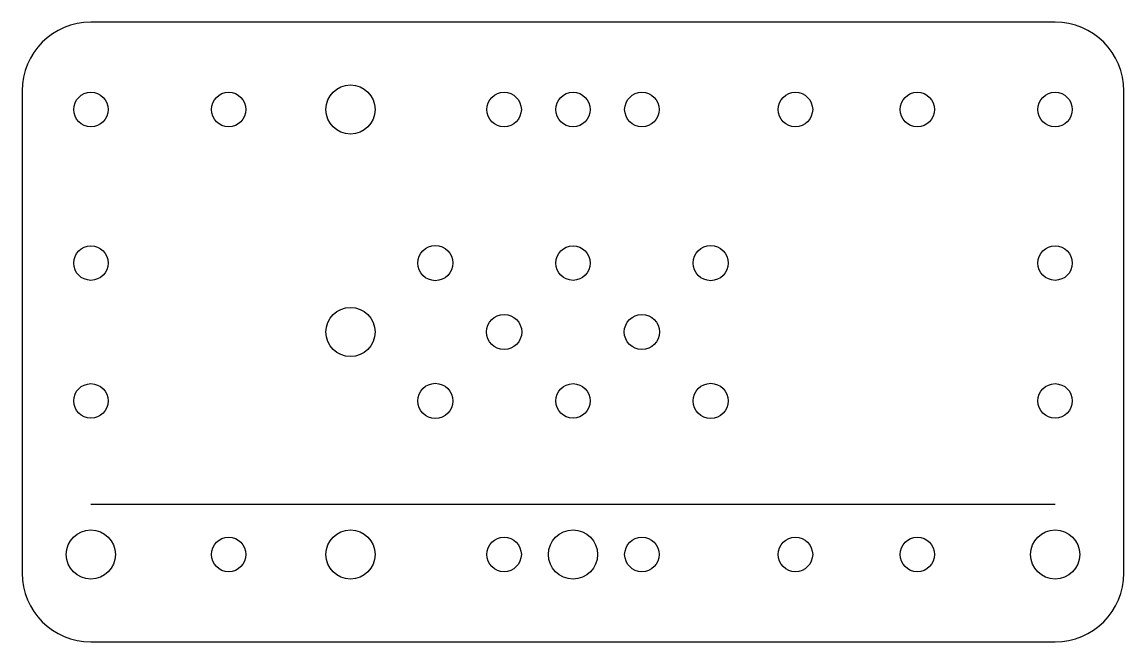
# Model space of a CAD drawing. Extents: x -70 to 90, y -45 to 45.
import ezdxf

# ---------------------------------------------------------------- set-up
doc = ezdxf.new("R2010")
doc.units = 0
doc.header["$LTSCALE"] = 1.21
doc.layers.add('PLATE', color=7, linetype='CONTINUOUS')
doc.layers.add('SKEL', color=1, linetype='CONTINUOUS')

msp = doc.modelspace()

# ---------------------------------------------------------------- linework, layer by layer
at = {"layer": 'PLATE'}
for p, q in [((80, 45), (-60, 45)), ((-70, 35), (-70, -35)), ((90, -35), (90, 35)), ((-60, -45), (80, -45))]:
    msp.add_line(p, q, dxfattribs=at)
for centre, radius in [((-22.3, 32.3), 3.57), ((-60, 32.3), 2.5), ((-40, 32.3), 2.5), ((0, 32.3), 2.5), ((10, 32.3), 2.5), ((20, 32.3), 2.5), ((42.3, 32.3), 2.5), ((60, 32.3), 2.5), ((80, 32.3), 2.5), ((-60, 10), 2.5), ((-10, 10), 2.55), ((10, 10), 2.5), ((30, 10), 2.55), ((80, 10), 2.5), ((-22.3, 0), 3.57), ((0, 0), 2.55), ((20, 0), 2.55), ((-60, -10), 2.5), ((-10, -10), 2.55), ((10, -10), 2.5), ((30, -10), 2.55), ((80, -10), 2.5), ((-60, -32.3), 3.57), ((-22.3, -32.3), 3.57), ((10, -32.3), 3.57), ((80, -32.3), 3.57), ((-40, -32.3), 2.5), ((0, -32.3), 2.5), ((20, -32.3), 2.5), ((42.3, -32.3), 2.5), ((60, -32.3), 2.5)]:
    msp.add_circle(centre, radius, dxfattribs=at)
for centre, start, end in [((-60, 35), 90, 180), ((80, 35), 0, 90), ((-60, -35), 180, 270), ((80, -35), 270, 0)]:
    msp.add_arc(centre, 10, start, end, dxfattribs=at)
at = {"layer": 'SKEL'}
msp.add_line((-60, -25), (80, -25), dxfattribs=at)

doc.saveas('drawing.dxf')
